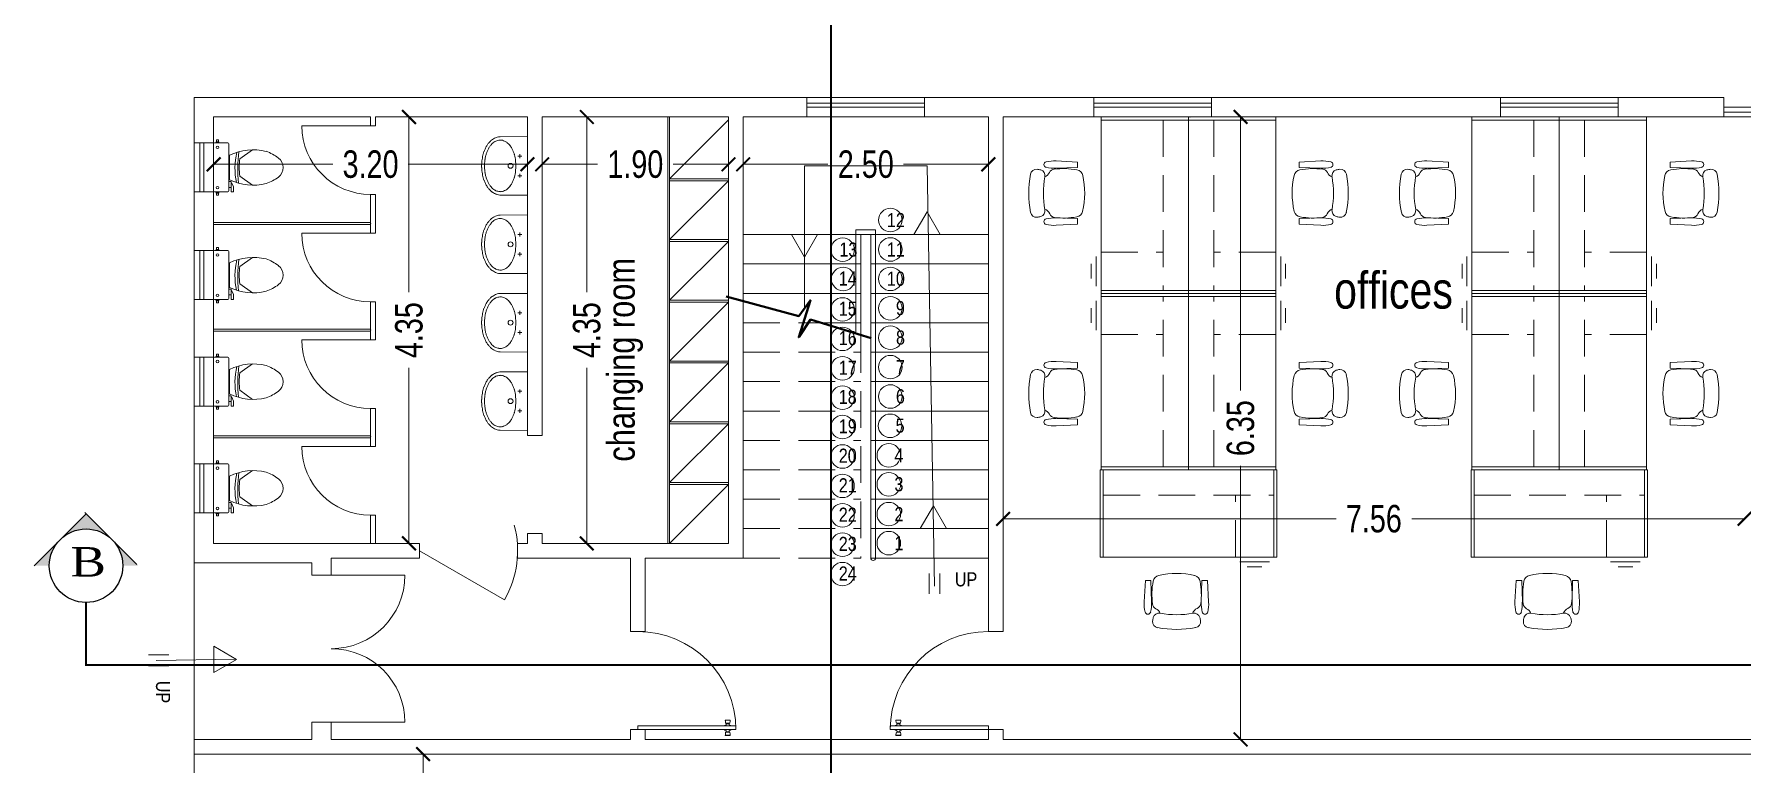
# Model space of a CAD drawing. Header units: millimetres. Extents: x -401 to 2889, y -234 to 146.
# Drawn here: x -82.93 to -65.51, y -23.11 to -15.67 of the extents above; entities that cross this region are included whole.
import ezdxf

# ---------------------------------------------------------------- set-up
doc = ezdxf.new("R2010")
doc.units = ezdxf.units.MM
doc.header["$LTSCALE"] = 3
doc.header["$MEASUREMENT"] = 0
for name, pattern in [('CACHE2', [0.1875, 0.125, -0.0625]), ('CENTER', [50.8, 31.75, -6.35, 6.35, -6.35]), ('CONTINU', [0]), ('HIDDEN2', [0.1875, 0.125, -0.0625])]:
    doc.linetypes.add(name, pattern=pattern)
doc.layers.get('0').update_dxf_attribs({"color": 3, "lineweight": 9})
doc.layers.add('AJEC LOGO', color=4, linetype='Continuous')
doc.layers.add('ARCH_SUBTITLE TEXT', color=10, linetype='Continuous')
for name, color, linetype, lineweight in [('DIM-IN', 1, 'Continuous', 0), ('Drw - Arch - brick (0.20)', 7, 'CONTINU', 20), ('Drw - Arch - brick (0.40)', 1, 'CONTINU', 40), ('Drw - Arch - Door (0.05)', 141, 'CONTINU', 5), ('Drw - Arch - Furniture (0.05)', 31, 'Continuous', 5), ('Drw - Arch - Stairs (0.15)', 3, 'CONTINU', 15), ('Drw - Arch - Window (0.05)', 4, 'CONTINU', 5), ('Drw - Dimension', 1, 'CONTINU', 0), ('Drw - Hatch', 8, 'CONTINU', 0), ('Drw - Text', 2, 'CONTINU', 0), ('SAINT', 140, 'Continuous', 9), ('text', 7, 'Continuous', 0)]:
    doc.layers.add(name, color=color, linetype=linetype, lineweight=lineweight)
doc.styles.add('drwazah arabic', font='ARIALUNI.TTF', dxfattribs={"width": 0.75})
doc.styles.add('Drwazah english', font='sosa.shx', dxfattribs={"width": 0.75})
doc.styles.add('SC 50', font='romans.shx', dxfattribs={"width": 0.9})
doc.styles.get("Standard").update_dxf_attribs({"font": 'simplex.shx', "width": 0.8})
doc.dimstyles.new('Arch A-D 1-200m', dxfattribs={"dimscale": 2, "dimtxt": 0.14, "dimasz": 0.07, "dimexe": 0, "dimexo": 0, "dimgap": 0.05, "dimtad": 0, "dimzin": 1, "dimdsep": 46, "dimtxsty": 'drwazah arabic', "dimblk": 'ARCHTICK', "dimcen": 0, "dimse1": 1, "dimse2": 1, "dimclrd": 9, "dimclre": 9, "dimclrt": 6, "dimaunit": 2, "dimazin": 0, "dimtfac": 1, "dimtmove": 0, "dimatfit": 0, "dimldrblk": 'ARCHTICK', "dimfxl": 0.18, "dimtolj": 1, "dimtzin": 0, "dimlwd": 9, "dimlwe": 9, "dimarcsym": 2})

# ---------------------------------------------------------------- blocks, each defined once
blk = doc.blocks.new('_ArchTick')
at = {"color": 0, "linetype": 'ByBlock', "const_width": 0.15}
blk.add_lwpolyline([(-0.5, -0.5), (0.5, 0.5)], dxfattribs=at)
blk = doc.blocks.new('*D227')
at = {"layer": 'Defpoints', "color": 0, "transparency": 16777216}
for p in [(-77.878, -23.012), (-78.959, -63.012), (-77.878, -63.012)]:
    blk.add_point(p, dxfattribs=at)
at = {"layer": 'Drw - Dimension', "color": 9, "linetype": 'ByBlock', "lineweight": 9, "transparency": 16777216}
for p, q in [((-78.959, -23.012), (-78.959, -42.545)), ((-78.959, -63.012), (-78.959, -43.479))]:
    blk.add_line(p, q, dxfattribs=at)
at = {"layer": 'Drw - Dimension', "color": 9, "lineweight": 9, "transparency": 16777216, "xscale": 0.14, "yscale": 0.14, "zscale": 0.14}
for p, rotation in [((-78.959, -23.012), 90), ((-78.959, -63.012), 270)]:
    blk.add_blockref('_ArchTick', p, dxfattribs=dict(at, rotation=rotation))
at = {"layer": 'Drw - Dimension', "color": 6, "transparency": 16777216, "insert": (-78.959, -43.012), "char_height": 0.28, "attachment_point": 5, "rotation": 90, "style": 'drwazah arabic'}
blk.add_mtext('\\A1;40.00', dxfattribs=at)
blk = doc.blocks.new('wash-1')
at = {"color": 0, "linetype": 'ByBlock'}
for p, q in [((-0.299, 0), (-0.298, -0.28)), ((0.299, 0), (-0.299, 0)), ((0.298, -0.28), (0.299, 0)), ((-0.08, -0.077), (-0.12, -0.077)), ((-0.1, -0.057), (-0.1, -0.097)), ((0.08, -0.077), (0.12, -0.077)), ((0.1, -0.057), (0.1, -0.097)), ((-0.293, -0.309), (-0.29, -0.316)), ((0.29, -0.316), (0.293, -0.309)), ((-0.018, -0.467), (0, -0.467)), ((0, -0.439), (-0.015, -0.439)), ((0.015, -0.439), (0, -0.439)), ((0, -0.467), (0.018, -0.467))]:
    blk.add_line(p, q, dxfattribs=at)
blk.add_circle((0, -0.172), 0.025, dxfattribs=at)
for centre, radius, start, end in [((-0.032, -0.419), 0.298, 119.5384, 126.0455), ((-0.035, -0.414), 0.292, 112.8889, 119.5334), ((-0.047, -0.384), 0.259, 105.8293, 112.8859), ((-0.028, -0.451), 0.33, 100.2651, 105.8331), ((0.017, -0.734), 0.616, 91.5357, 99.6683), ((-0.017, -0.734), 0.616, 80.3291, 88.4617), ((0.028, -0.451), 0.33, 74.1669, 79.7349), ((0.047, -0.384), 0.259, 67.1141, 74.1707), ((0.035, -0.414), 0.292, 60.4666, 67.1111), ((0.032, -0.419), 0.298, 53.9545, 60.4616), ((-0.201, -0.279), 0.0968, 180.3, 197.9123), ((-0.165, -0.276), 0.132, 197.9119, 207.6464), ((-0.152, -0.269), 0.146, 207.644, 216.898), ((-0.183, -0.277), 0.0805, 164.696, 177.6311), ((-0.173, -0.277), 0.09, 177.6362, 189.223), ((-0.144, -0.273), 0.119, 189.2301, 199.2848), ((-0.121, -0.294), 0.145, 155.0769, 164.6969), ((-0.155, -0.276), 0.108, 199.2854, 210.4378), ((-0.121, -0.294), 0.145, 145.4065, 155.0723), ((-0.109, -0.249), 0.162, 210.4303, 219.5241), ((-0.129, -0.288), 0.135, 135.3929, 145.4019), ((-0.122, -0.295), 0.145, 126.0467, 135.3922), ((0.122, -0.295), 0.145, 44.6078, 53.9533), ((0.129, -0.288), 0.135, 34.5981, 44.6071), ((0.109, -0.249), 0.162, 320.4759, 329.5697), ((0.121, -0.294), 0.145, 24.9277, 34.5935), ((0.155, -0.276), 0.108, 329.5597, 340.7121), ((0.121, -0.294), 0.145, 15.3031, 24.9231), ((0.144, -0.273), 0.119, 340.7179, 350.7725), ((0.183, -0.277), 0.0805, 2.3689, 15.304), ((0.173, -0.277), 0.09, 350.777, 2.3638), ((0.152, -0.269), 0.146, 323.102, 332.356), ((0.165, -0.276), 0.132, 332.3536, 342.0881), ((0.201, -0.279), 0.0968, 342.0877, 359.7), ((-0.106, -0.234), 0.205, 216.8919, 223.5363), ((-0.053, -0.184), 0.277, 223.5434, 229.2488), ((-0.12, -0.259), 0.147, 219.5248, 229.5566), ((-0.103, -0.242), 0.201, 229.2557, 237.1136), ((-0.065, -0.193), 0.232, 229.5598, 237.5322), ((-0.023, -0.117), 0.349, 237.1226, 243.08), ((-0.045, -0.163), 0.269, 237.5332, 244.4524), ((0, -0.073), 0.398, 243.0864, 248.3109), ((-0.04, -0.153), 0.28, 244.4603, 251.2421), ((-0.063, -0.232), 0.228, 248.3137, 255.2329), ((-0.019, -0.089), 0.347, 251.2414, 256.7179), ((-0.023, -0.078), 0.387, 255.2295, 259.3085), ((-0.012, -0.058), 0.379, 256.7125, 261.9599), ((-0.012, -0.02), 0.445, 259.3091, 263.1132), ((0.08, 0.591), 1.034, 261.9603, 263.8854), ((0.031, 0.336), 0.804, 263.1071, 265.2155), ((-0.011, -0.173), 0.294, 265.2152, 268.6985), ((-0.01, -0.246), 0.193, 263.8941, 268.3626), ((0.01, -0.246), 0.193, 271.6374, 276.1059), ((0.011, -0.173), 0.294, 271.3015, 274.7848), ((-0.08, 0.591), 1.034, 276.1146, 278.0397), ((-0.031, 0.336), 0.804, 274.7845, 276.8929), ((0.012, -0.058), 0.379, 278.0401, 283.2875), ((0.012, -0.02), 0.445, 276.8868, 280.6909), ((0.023, -0.078), 0.387, 280.6915, 284.7705), ((0.019, -0.089), 0.347, 283.2817, 288.7581), ((0.063, -0.232), 0.228, 284.7671, 291.6863), ((0.04, -0.153), 0.28, 288.7585, 295.5403), ((0, -0.073), 0.398, 291.6885, 296.9129), ((0.045, -0.163), 0.269, 295.5468, 302.466), ((0.023, -0.117), 0.349, 296.9208, 302.8782), ((0.065, -0.193), 0.232, 302.4689, 310.4412), ((0.103, -0.242), 0.201, 302.8864, 310.7443), ((0.12, -0.259), 0.147, 310.4434, 320.4752), ((0.053, -0.184), 0.277, 310.7512, 316.4566), ((0.106, -0.234), 0.205, 316.4637, 323.1081)]:
    blk.add_arc(centre, radius, start, end, dxfattribs=at)
blk = doc.blocks.new('ee')
at = {"layer": 'SAINT', "color": 0}
for p, q in [((0.32, 0.091), (0.193, 0.183)), ((0.433, 0.243), (0.433, -0.237)), ((0.578, 0.253), (0.443, 0.253)), ((0.536, 0.264), (0.536, 0.254)), ((0.561, 0.264), (0.536, 0.264)), ((0.561, 0.254), (0.536, 0.254)), ((0.539, 0.284), (0.539, 0.264)), ((0.558, 0.284), (0.539, 0.284)), ((0.558, 0.284), (0.558, 0.264)), ((0.561, 0.264), (0.561, 0.254)), ((0.588, 0.243), (0.588, -0.237)), ((0.426, 0.128), (0.426, -0.122)), ((0.322, -0.085), (0.193, -0.178)), ((0.386, -0.196), (0.401, -0.157)), ((0.401, -0.157), (0.408, -0.157)), ((0.408, -0.141), (0.433, -0.141)), ((0.408, -0.141), (0.408, -0.247)), ((0.386, -0.196), (0.386, -0.247)), ((0.408, -0.247), (0.386, -0.247)), ((0.408, -0.2), (0.433, -0.2)), ((0.578, -0.247), (0.443, -0.247)), ((0.561, -0.249), (0.536, -0.249)), ((0.536, -0.259), (0.536, -0.249)), ((0.561, -0.259), (0.536, -0.259)), ((0.539, -0.279), (0.539, -0.259)), ((0.558, -0.279), (0.539, -0.279)), ((0.558, -0.279), (0.558, -0.259)), ((0.561, -0.259), (0.561, -0.249))]:
    blk.add_line(p, q, dxfattribs=at)
for centre in [(0.549, 0.208), (0.549, -0.203)]:
    blk.add_circle(centre, 0.0125, dxfattribs=at)
for centre, radius, start, end in [((0.184, -0.374), 0.557, 64.2321, 103.6755), ((0.443, 0.243), 0.01, 90, 180), ((0.578, 0.243), 0.01, 360, 90), ((-0.001, 0.002), 0.12, 126.3794, 233.6206), ((0.208, -0.262), 0.457, 109.8949, 127.7618), ((-0.364, -0.001), 0.691, 353.0361, 7.6986), ((-1.179, -0.01), 1.521, 354.4729, 6.5448), ((-0.288, -0.003), 0.659, 346.9796, 14.0724), ((0.201, 0.265), 0.452, 232.7451, 250.7058), ((0.184, 0.379), 0.557, 256.3245, 295.7679), ((0.443, -0.237), 0.01, 180, 270), ((0.578, -0.237), 0.01, 270, 360)]:
    blk.add_arc(centre, radius, start, end, dxfattribs=at)
blk = doc.blocks.new('*D243')
at = {"layer": 'Defpoints', "color": 0, "transparency": 16777216}
for p in [(-81.095, -16.512), (-77.895, -16.512), (-77.895, -16.995)]:
    blk.add_point(p, dxfattribs=at)
at = {"layer": 'Drw - Dimension', "color": 9, "linetype": 'ByBlock', "lineweight": 9, "transparency": 16777216}
for p, q in [((-81.095, -16.995), (-79.881, -16.995)), ((-77.895, -16.995), (-79.11, -16.995))]:
    blk.add_line(p, q, dxfattribs=at)
at = {"layer": 'Drw - Dimension', "color": 9, "lineweight": 9, "transparency": 16777216, "xscale": 0.14, "yscale": 0.14, "zscale": 0.14, "rotation": 180}
blk.add_blockref('_ArchTick', (-81.095, -16.995), dxfattribs=at)
at = {"layer": 'Drw - Dimension', "color": 9, "lineweight": 9, "transparency": 16777216, "xscale": 0.14, "yscale": 0.14, "zscale": 0.14}
blk.add_blockref('_ArchTick', (-77.895, -16.995), dxfattribs=at)
at = {"layer": 'Drw - Dimension', "color": 6, "transparency": 16777216, "insert": (-79.495, -16.995), "char_height": 0.28, "attachment_point": 5, "style": 'drwazah arabic'}
blk.add_mtext('\\A1;3.20', dxfattribs=at)
blk = doc.blocks.new('*D244')
at = {"layer": 'Defpoints', "color": 0, "transparency": 16777216}
for p in [(-77.895, -16.512), (-79.103, -20.862), (-77.895, -20.862)]:
    blk.add_point(p, dxfattribs=at)
at = {"layer": 'Drw - Dimension', "color": 9, "linetype": 'ByBlock', "lineweight": 9, "transparency": 16777216}
for p, q in [((-79.103, -16.512), (-79.103, -18.301)), ((-79.103, -20.862), (-79.103, -19.072))]:
    blk.add_line(p, q, dxfattribs=at)
at = {"layer": 'Drw - Dimension', "color": 9, "lineweight": 9, "transparency": 16777216, "xscale": 0.14, "yscale": 0.14, "zscale": 0.14}
for p, rotation in [((-79.103, -16.512), 90), ((-79.103, -20.862), 270)]:
    blk.add_blockref('_ArchTick', p, dxfattribs=dict(at, rotation=rotation))
at = {"layer": 'Drw - Dimension', "color": 6, "transparency": 16777216, "insert": (-79.103, -18.687), "char_height": 0.28, "attachment_point": 5, "rotation": 90, "style": 'drwazah arabic'}
blk.add_mtext('\\A1;4.35', dxfattribs=at)
blk = doc.blocks.new('*D245')
at = {"layer": 'Defpoints', "color": 0, "transparency": 16777216}
for p in [(-77.745, -16.512), (-75.845, -16.512), (-75.845, -16.995)]:
    blk.add_point(p, dxfattribs=at)
at = {"layer": 'Drw - Dimension', "color": 9, "linetype": 'ByBlock', "lineweight": 9, "transparency": 16777216}
for p, q in [((-77.745, -16.995), (-77.181, -16.995)), ((-75.845, -16.995), (-76.41, -16.995))]:
    blk.add_line(p, q, dxfattribs=at)
at = {"layer": 'Drw - Dimension', "color": 9, "lineweight": 9, "transparency": 16777216, "xscale": 0.14, "yscale": 0.14, "zscale": 0.14, "rotation": 180}
blk.add_blockref('_ArchTick', (-77.745, -16.995), dxfattribs=at)
at = {"layer": 'Drw - Dimension', "color": 9, "lineweight": 9, "transparency": 16777216, "xscale": 0.14, "yscale": 0.14, "zscale": 0.14}
blk.add_blockref('_ArchTick', (-75.845, -16.995), dxfattribs=at)
at = {"layer": 'Drw - Dimension', "color": 6, "transparency": 16777216, "insert": (-76.795, -16.995), "char_height": 0.28, "attachment_point": 5, "style": 'drwazah arabic'}
blk.add_mtext('\\A1;1.90', dxfattribs=at)
blk = doc.blocks.new('*D246')
at = {"layer": 'Defpoints', "color": 0, "transparency": 16777216}
for p in [(-75.845, -16.512), (-77.29, -20.862), (-75.845, -20.862)]:
    blk.add_point(p, dxfattribs=at)
at = {"layer": 'Drw - Dimension', "color": 9, "linetype": 'ByBlock', "lineweight": 9, "transparency": 16777216}
for p, q in [((-77.29, -16.512), (-77.29, -18.301)), ((-77.29, -20.862), (-77.29, -19.072))]:
    blk.add_line(p, q, dxfattribs=at)
at = {"layer": 'Drw - Dimension', "color": 9, "lineweight": 9, "transparency": 16777216, "xscale": 0.14, "yscale": 0.14, "zscale": 0.14}
for p, rotation in [((-77.29, -16.512), 90), ((-77.29, -20.862), 270)]:
    blk.add_blockref('_ArchTick', p, dxfattribs=dict(at, rotation=rotation))
at = {"layer": 'Drw - Dimension', "color": 6, "transparency": 16777216, "insert": (-77.29, -18.687), "char_height": 0.28, "attachment_point": 5, "rotation": 90, "style": 'drwazah arabic'}
blk.add_mtext('\\A1;4.35', dxfattribs=at)
blk = doc.blocks.new('1 M')
at = {"layer": 'Drw - Arch - Door (0.05)'}
for p, q in [((-4544.434, 1057.971), (-4544.433, 1057.972)), ((-4544.434, 1057.97), (-4544.434, 1057.971)), ((-4544.434, 1057.923), (-4544.434, 1057.971)), ((-4544.434, 1057.97), (-4544.434, 1057.969)), ((-4544.434, 1057.968), (-4544.434, 1057.969)), ((-4544.434, 1057.969), (-4544.434, 1057.969)), ((-4544.434, 1057.968), (-4544.434, 1057.967)), ((-4544.434, 1057.967), (-4544.434, 1057.966)), ((-4544.434, 1057.963), (-4544.434, 1057.966)), ((-4544.434, 1057.963), (-4544.434, 1057.963)), ((-4544.434, 1057.963), (-4544.434, 1057.959)), ((-4544.434, 1057.959), (-4544.434, 1057.958)), ((-4544.434, 1057.953), (-4544.434, 1057.958)), ((-4544.434, 1057.953), (-4544.434, 1057.953)), ((-4544.434, 1057.941), (-4544.434, 1057.953)), ((-4544.434, 1057.936), (-4544.434, 1057.941)), ((-4544.434, 1057.941), (-4544.434, 1057.941)), ((-4544.434, 1057.936), (-4544.434, 1057.935)), ((-4544.434, 1057.935), (-4544.434, 1057.931)), ((-4544.434, 1057.928), (-4544.434, 1057.931)), ((-4544.434, 1057.931), (-4544.434, 1057.931)), ((-4544.434, 1057.927), (-4544.434, 1057.928)), ((-4544.434, 1057.926), (-4544.434, 1057.927)), ((-4544.434, 1057.925), (-4544.434, 1057.926)), ((-4544.434, 1057.925), (-4544.434, 1057.924)), ((-4544.434, 1057.925), (-4544.434, 1057.925)), ((-4544.434, 1057.923), (-4544.434, 1057.924)), ((-4544.433, 1057.922), (-4544.434, 1057.923)), ((-4544.433, 1057.972), (-4544.432, 1057.972)), ((-4544.433, 1057.922), (-4544.433, 1057.972)), ((-4544.432, 1057.922), (-4544.433, 1057.922)), ((-4544.432, 1057.972), (-4544.424, 1057.972)), ((-4544.424, 1057.923), (-4544.432, 1057.922)), ((-4544.424, 1057.972), (-4544.416, 1057.971)), ((-4544.416, 1057.924), (-4544.424, 1057.923)), ((-4544.416, 1057.971), (-4544.408, 1057.969)), ((-4544.408, 1057.925), (-4544.416, 1057.924)), ((-4544.408, 1057.969), (-4544.403, 1057.968)), ((-4544.403, 1057.926), (-4544.408, 1057.925)), ((-4544.403, 1057.968), (-4544.402, 1057.967)), ((-4544.403, 1057.926), (-4544.403, 1057.968)), ((-4544.402, 1057.927), (-4544.403, 1057.926)), ((-4544.402, 1057.967), (-4544.401, 1057.959)), ((-4544.402, 1057.927), (-4544.402, 1057.967)), ((-4544.401, 1057.935), (-4544.402, 1057.927)), ((-4544.401, 1057.959), (-4544.4, 1057.958)), ((-4544.401, 1057.959), (-4544.401, 1057.935)), ((-4544.4, 1057.936), (-4544.401, 1057.935)), ((-4544.4, 1057.958), (-4544.397, 1057.958)), ((-4544.4, 1057.958), (-4544.4, 1057.936)), ((-4544.397, 1057.936), (-4544.4, 1057.936)), ((-4544.397, 1057.96), (-4544.396, 1057.961)), ((-4544.397, 1057.96), (-4544.397, 1057.958)), ((-4544.397, 1057.958), (-4544.397, 1057.936)), ((-4544.397, 1057.936), (-4544.397, 1057.934)), ((-4544.396, 1057.933), (-4544.397, 1057.934)), ((-4544.396, 1057.961), (-4544.386, 1057.963)), ((-4544.386, 1057.931), (-4544.396, 1057.933)), ((-4544.386, 1057.963), (-4544.385, 1057.963)), ((-4544.385, 1057.931), (-4544.386, 1057.931)), ((-4544.385, 1057.963), (-4544.384, 1057.963)), ((-4544.384, 1057.931), (-4544.385, 1057.931)), ((-4544.384, 1057.965), (-4544.38, 1057.979)), ((-4544.384, 1057.964), (-4544.384, 1057.965)), ((-4544.384, 1057.963), (-4544.384, 1057.964)), ((-4544.384, 1057.93), (-4544.384, 1057.931)), ((-4544.384, 1057.929), (-4544.384, 1057.93)), ((-4544.38, 1057.915), (-4544.384, 1057.929)), ((-4544.38, 1057.979), (-4544.379, 1057.98)), ((-4544.38, 1057.979), (-4544.38, 1057.979)), ((-4544.379, 1057.98), (-4544.378, 1057.98)), ((-4544.379, 1057.98), (-4544.379, 1057.98)), ((-4544.378, 1057.98), (-4544.375, 1057.98)), ((-4544.375, 1057.03), (-4544.375, 1058.03)), ((-4544.375, 1058.03), (-4544.337, 1058.03)), ((-4544.337, 1057.03), (-4544.337, 1058.03)), ((-4544.334, 1057.98), (-4544.337, 1057.98)), ((-4544.333, 1057.98), (-4544.334, 1057.98)), ((-4544.333, 1057.979), (-4544.333, 1057.98)), ((-4544.333, 1057.98), (-4544.333, 1057.98)), ((-4544.332, 1057.979), (-4544.333, 1057.979)), ((-4544.329, 1057.965), (-4544.332, 1057.979)), ((-4544.332, 1057.915), (-4544.329, 1057.929)), ((-4544.328, 1057.964), (-4544.329, 1057.965)), ((-4544.329, 1057.929), (-4544.328, 1057.93)), ((-4544.328, 1057.963), (-4544.328, 1057.964)), ((-4544.327, 1057.963), (-4544.328, 1057.963)), ((-4544.328, 1057.93), (-4544.328, 1057.931)), ((-4544.328, 1057.931), (-4544.327, 1057.931)), ((-4544.326, 1057.963), (-4544.327, 1057.963)), ((-4544.327, 1057.931), (-4544.326, 1057.931)), ((-4544.316, 1057.961), (-4544.326, 1057.963)), ((-4544.326, 1057.931), (-4544.316, 1057.933)), ((-4544.316, 1057.96), (-4544.316, 1057.961)), ((-4544.316, 1057.96), (-4544.316, 1057.958)), ((-4544.312, 1057.958), (-4544.316, 1057.958)), ((-4544.316, 1057.958), (-4544.316, 1057.936)), ((-4544.316, 1057.936), (-4544.312, 1057.936)), ((-4544.316, 1057.936), (-4544.316, 1057.934)), ((-4544.316, 1057.933), (-4544.316, 1057.934)), ((-4544.31, 1057.967), (-4544.312, 1057.959)), ((-4544.312, 1057.959), (-4544.312, 1057.958)), ((-4544.312, 1057.959), (-4544.312, 1057.935)), ((-4544.312, 1057.958), (-4544.312, 1057.936)), ((-4544.312, 1057.936), (-4544.312, 1057.935)), ((-4544.312, 1057.935), (-4544.31, 1057.927)), ((-4544.304, 1057.969), (-4544.31, 1057.968)), ((-4544.31, 1057.968), (-4544.31, 1057.967)), ((-4544.31, 1057.926), (-4544.31, 1057.968)), ((-4544.31, 1057.927), (-4544.31, 1057.967)), ((-4544.31, 1057.927), (-4544.31, 1057.926)), ((-4544.31, 1057.926), (-4544.304, 1057.925)), ((-4544.296, 1057.971), (-4544.304, 1057.969)), ((-4544.304, 1057.925), (-4544.296, 1057.924)), ((-4544.288, 1057.972), (-4544.296, 1057.971)), ((-4544.296, 1057.924), (-4544.288, 1057.923)), ((-4544.28, 1057.972), (-4544.288, 1057.972)), ((-4544.288, 1057.923), (-4544.28, 1057.922)), ((-4544.279, 1057.972), (-4544.28, 1057.972)), ((-4544.28, 1057.922), (-4544.279, 1057.922)), ((-4544.278, 1057.971), (-4544.279, 1057.972)), ((-4544.279, 1057.922), (-4544.279, 1057.972)), ((-4544.279, 1057.922), (-4544.278, 1057.923)), ((-4544.278, 1057.97), (-4544.278, 1057.971)), ((-4544.278, 1057.923), (-4544.278, 1057.971)), ((-4544.278, 1057.97), (-4544.278, 1057.969)), ((-4544.278, 1057.968), (-4544.278, 1057.969)), ((-4544.278, 1057.969), (-4544.278, 1057.969)), ((-4544.278, 1057.968), (-4544.278, 1057.967)), ((-4544.278, 1057.967), (-4544.278, 1057.966)), ((-4544.278, 1057.963), (-4544.278, 1057.966)), ((-4544.278, 1057.963), (-4544.278, 1057.963)), ((-4544.278, 1057.963), (-4544.278, 1057.959)), ((-4544.278, 1057.959), (-4544.278, 1057.958)), ((-4544.278, 1057.953), (-4544.278, 1057.958)), ((-4544.278, 1057.953), (-4544.278, 1057.953)), ((-4544.278, 1057.941), (-4544.278, 1057.953)), ((-4544.278, 1057.936), (-4544.278, 1057.941)), ((-4544.278, 1057.941), (-4544.278, 1057.941)), ((-4544.278, 1057.936), (-4544.278, 1057.935)), ((-4544.278, 1057.935), (-4544.278, 1057.931)), ((-4544.278, 1057.928), (-4544.278, 1057.931)), ((-4544.278, 1057.931), (-4544.278, 1057.931)), ((-4544.278, 1057.927), (-4544.278, 1057.928)), ((-4544.278, 1057.926), (-4544.278, 1057.927)), ((-4544.278, 1057.925), (-4544.278, 1057.926)), ((-4544.278, 1057.925), (-4544.278, 1057.924)), ((-4544.278, 1057.925), (-4544.278, 1057.925)), ((-4544.278, 1057.923), (-4544.278, 1057.924)), ((-4544.38, 1057.915), (-4544.38, 1057.915)), ((-4544.379, 1057.915), (-4544.38, 1057.915)), ((-4544.379, 1057.914), (-4544.379, 1057.915)), ((-4544.378, 1057.914), (-4544.379, 1057.914)), ((-4544.375, 1057.914), (-4544.378, 1057.914)), ((-4544.337, 1057.914), (-4544.334, 1057.914)), ((-4544.334, 1057.914), (-4544.333, 1057.914)), ((-4544.333, 1057.915), (-4544.332, 1057.915)), ((-4544.333, 1057.914), (-4544.333, 1057.915)), ((-4544.333, 1057.915), (-4544.333, 1057.915)), ((-4544.375, 1057.03), (-4544.337, 1057.03))]:
    blk.add_line(p, q, dxfattribs=at)
blk.add_arc((-4544.375, 1057.03), 1, 0, 90, dxfattribs=at)
blk = doc.blocks.new('desk-9')
at = {"color": 0, "linetype": 'ByBlock'}
for p, q in [((-1.8, 0.891), (0, 0.891)), ((-1.8, 0), (-1.8, 0.891)), ((-1.769, 0), (-1.769, 0.891)), ((-0.031, 0), (-0.031, 0.891)), ((0, 0.891), (0, 0)), ((0, 0), (-1.8, 0)), ((-0.376, -0.05), (-0.075, -0.05)), ((-0.301, -0.1), (-0.151, -0.1)), ((-1.34, -0.24), (-1.352, -0.458)), ((-1.34, -0.24), (-1.283, -0.24)), ((-1.283, -0.24), (-1.276, -0.458)), ((-0.764, -0.24), (-0.77, -0.458)), ((-0.706, -0.24), (-0.764, -0.24)), ((-0.706, -0.24), (-0.695, -0.458))]:
    blk.add_line(p, q, dxfattribs=at)
at = {"color": 0, "linetype": 'HIDDEN2'}
for p, q in [((-1.769, 0.633), (-0.031, 0.633)), ((-0.42, 0), (-0.42, 0.633))]:
    blk.add_line(p, q, dxfattribs=at)
at = {"color": 0, "linetype": 'ByBlock'}
for centre, radius, start, end in [((-1.023, -0.991), 0.824, 76.9631, 102.6354), ((-0.507, -0.384), 0.766, 169.6988, 187.0669), ((-1.187, -0.26), 0.0753, 102.6354, 169.6988), ((-0.854, -0.262), 0.0753, 9.8312, 76.9631), ((-1.535, -0.38), 0.766, 352.8377, 9.8312), ((-0.994, -0.478), 0.358, 176.9357, 193.5305), ((-1.635, -0.478), 0.358, 346.4695, 3.0643), ((-1.205, -0.471), 0.0627, 187.0669, 243.7231), ((-0.837, -0.467), 0.0627, 293.3622, 352.8377), ((-0.412, -0.478), 0.358, 176.9357, 193.5305), ((-1.052, -0.478), 0.358, 346.4695, 3.0643), ((-1.314, -0.554), 0.0291, 193.5306, 346.4695), ((-1.099, -0.668), 0.168, 162.236, 174.9356), ((-1.204, -0.659), 0.0627, 174.9356, 259.3056), ((-1.2, -0.635), 0.0627, 80.3052, 162.236), ((-1.273, -0.607), 0.0897, 21.9682, 63.7231), ((-1.023, 0.399), 0.987, 260.3052, 279.8636), ((-0.776, -0.607), 0.0897, 113.3622, 158.4137), ((-0.844, -0.635), 0.0627, 18.0631, 99.8636), ((-0.839, -0.658), 0.0627, 280.8831, 5.3922), ((-0.944, -0.668), 0.168, 5.3922, 18.0631), ((-0.732, -0.554), 0.0291, 193.5305, 346.4694), ((-1.023, 0.302), 1.04, 259.3056, 280.8831)]:
    blk.add_arc(centre, radius, start, end, dxfattribs=at)
blk = doc.blocks.new('*D252')
at = {"layer": 'Defpoints', "color": 0, "transparency": 16777216}
for p in [(-73.045, -20.612), (-73.045, -20.612), (-65.483, -21.002)]:
    blk.add_point(p, dxfattribs=at)
at = {"layer": 'DIM-IN', "color": 9, "linetype": 'ByBlock', "lineweight": 9, "transparency": 16777216}
for p, q in [((-73.045, -20.612), (-69.649, -20.612)), ((-65.483, -20.612), (-68.878, -20.612))]:
    blk.add_line(p, q, dxfattribs=at)
at = {"layer": 'DIM-IN', "color": 9, "lineweight": 9, "transparency": 16777216, "xscale": 0.14, "yscale": 0.14, "zscale": 0.14, "rotation": 180}
blk.add_blockref('_ArchTick', (-73.045, -20.612), dxfattribs=at)
at = {"layer": 'DIM-IN', "color": 9, "lineweight": 9, "transparency": 16777216, "xscale": 0.14, "yscale": 0.14, "zscale": 0.14}
blk.add_blockref('_ArchTick', (-65.483, -20.612), dxfattribs=at)
at = {"layer": 'DIM-IN', "color": 6, "transparency": 16777216, "insert": (-69.264, -20.612), "char_height": 0.28, "attachment_point": 5, "style": 'drwazah arabic'}
blk.add_mtext('\\A1;7.56', dxfattribs=at)
blk = doc.blocks.new('*D253')
at = {"layer": 'Defpoints', "color": 0, "transparency": 16777216}
for p in [(-65.695, -16.512), (-70.623, -22.862), (-65.695, -22.862)]:
    blk.add_point(p, dxfattribs=at)
at = {"layer": 'DIM-IN', "color": 9, "linetype": 'ByBlock', "lineweight": 9, "transparency": 16777216}
for p, q in [((-70.623, -16.512), (-70.623, -19.301)), ((-70.623, -22.862), (-70.623, -20.072))]:
    blk.add_line(p, q, dxfattribs=at)
at = {"layer": 'DIM-IN', "color": 9, "lineweight": 9, "transparency": 16777216, "xscale": 0.14, "yscale": 0.14, "zscale": 0.14}
for p, rotation in [((-70.623, -16.512), 90), ((-70.623, -22.862), 270)]:
    blk.add_blockref('_ArchTick', p, dxfattribs=dict(at, rotation=rotation))
at = {"layer": 'DIM-IN', "color": 6, "transparency": 16777216, "insert": (-70.623, -19.687), "char_height": 0.28, "attachment_point": 5, "rotation": 90, "style": 'drwazah arabic'}
blk.add_mtext('\\A1;6.35', dxfattribs=at)
blk = doc.blocks.new('*D254')
at = {"layer": 'Defpoints', "color": 0, "transparency": 16777216}
for p in [(-75.695, -16.512), (-73.195, -16.512), (-75.695, -16.995)]:
    blk.add_point(p, dxfattribs=at)
at = {"layer": 'DIM-IN', "color": 9, "linetype": 'ByBlock', "lineweight": 9, "transparency": 16777216}
for p, q in [((-75.695, -16.995), (-74.831, -16.995)), ((-73.195, -16.995), (-74.06, -16.995))]:
    blk.add_line(p, q, dxfattribs=at)
at = {"layer": 'DIM-IN', "color": 9, "lineweight": 9, "transparency": 16777216, "xscale": 0.14, "yscale": 0.14, "zscale": 0.14, "rotation": 180}
blk.add_blockref('_ArchTick', (-75.695, -16.995), dxfattribs=at)
at = {"layer": 'DIM-IN', "color": 9, "lineweight": 9, "transparency": 16777216, "xscale": 0.14, "yscale": 0.14, "zscale": 0.14}
blk.add_blockref('_ArchTick', (-73.195, -16.995), dxfattribs=at)
at = {"layer": 'DIM-IN', "color": 6, "transparency": 16777216, "insert": (-74.445, -16.995), "char_height": 0.28, "attachment_point": 5, "style": 'drwazah arabic'}
blk.add_mtext('\\A1;2.50', dxfattribs=at)

msp = doc.modelspace()

# ---------------------------------------------------------------- hatches: boundary and pattern name
at = {"layer": 'AJEC LOGO'}
h = msp.add_hatch(color=6, dxfattribs=at)
h.paths.add_polyline_path([(-82.674, -20.838, 0.186055), (-82.771, -21.09), (-82.925, -21.09)])
h.paths.add_polyline_path([(-82.648, -20.812), (-82.396, -20.56), (-82.144, -20.812, 0.186055), (-82.396, -20.715, 0.186055)])
h.paths.add_polyline_path([(-82.021, -21.09, 0.186055), (-82.118, -20.838), (-81.866, -21.09)])

# ---------------------------------------------------------------- linework, layer by layer
at = {"color": 6, "linetype": 'CENTER'}
msp.add_line((-82.396, -22.102), (-82.396, -21.465), dxfattribs=at)
at = {"color": 6, "linetype": 'CENTER', "ltscale": 0.01, "const_width": 0.02}
for points in [[(-74.801, -65.968), (-74.801, -65.338), (-74.801, -65.694), (-74.801, -14.493), (-74.163, -14.493)], [(-50.406, -22.102), (-51.036, -22.102), (-50.679, -22.102), (-82.396, -22.102), (-82.396, -21.465)]]:
    msp.add_lwpolyline(points, dxfattribs=at)
at = {"layer": 'AJEC LOGO', "color": 6}
for p, q in [((-82.925, -21.09), (-82.396, -20.56)), ((-82.407, -20.549), (-81.877, -21.079))]:
    msp.add_line(p, q, dxfattribs=at)
msp.add_circle((-82.396, -21.09), 0.375, dxfattribs=at)
at = {"layer": 'Drw - Arch - brick (0.20)'}
for p, q in [((-65.695, -16.312), (-81.295, -16.312)), ((-81.295, -16.312), (-81.295, -16.777)), ((-75.045, -16.312), (-75.045, -16.512)), ((-73.845, -16.312), (-73.845, -16.512)), ((-72.119, -16.312), (-72.119, -16.512)), ((-70.919, -16.312), (-70.919, -16.512)), ((-67.973, -16.312), (-67.973, -16.512)), ((-66.773, -16.312), (-66.773, -16.512)), ((-65.695, -16.512), (-65.695, -16.312)), ((-79.495, -16.512), (-81.095, -16.512)), ((-81.095, -16.512), (-81.095, -16.777)), ((-79.495, -16.512), (-79.495, -16.602)), ((-77.895, -16.512), (-79.445, -16.512)), ((-79.445, -16.512), (-79.445, -16.602)), ((-77.895, -16.512), (-77.895, -19.762)), ((-75.845, -16.512), (-77.745, -16.512)), ((-77.745, -16.512), (-77.745, -19.762)), ((-75.845, -16.512), (-75.845, -20.862)), ((-73.195, -16.512), (-75.695, -16.512)), ((-75.695, -16.512), (-75.695, -21.012)), ((-73.195, -16.512), (-73.195, -21.762)), ((-65.695, -16.512), (-73.045, -16.512)), ((-73.045, -16.512), (-73.045, -21.762)), ((-79.495, -16.602), (-79.445, -16.602)), ((-81.295, -16.777), (-81.095, -16.777)), ((-81.295, -17.277), (-81.295, -17.875)), ((-81.295, -17.277), (-81.095, -17.277)), ((-81.095, -17.277), (-81.095, -17.875)), ((-79.495, -17.302), (-79.495, -17.699)), ((-79.495, -17.302), (-79.445, -17.302)), ((-79.445, -17.302), (-79.445, -17.699)), ((-79.495, -17.589), (-81.095, -17.589)), ((-79.495, -17.609), (-81.095, -17.609)), ((-79.495, -17.699), (-79.445, -17.699)), ((-81.295, -17.875), (-81.095, -17.875)), ((-81.295, -18.375), (-81.295, -18.962)), ((-81.295, -18.375), (-81.095, -18.375)), ((-81.095, -18.375), (-81.095, -18.962)), ((-79.495, -18.399), (-79.495, -18.787)), ((-79.495, -18.399), (-79.445, -18.399)), ((-79.445, -18.399), (-79.445, -18.787)), ((-79.495, -18.677), (-81.095, -18.677)), ((-79.495, -18.697), (-81.095, -18.697)), ((-79.495, -18.787), (-79.445, -18.787)), ((-81.295, -18.962), (-81.095, -18.962)), ((-81.295, -19.462), (-81.295, -20.05)), ((-81.295, -19.462), (-81.095, -19.462)), ((-81.095, -19.462), (-81.095, -20.05)), ((-79.495, -19.487), (-79.495, -19.874)), ((-79.495, -19.487), (-79.445, -19.487)), ((-79.445, -19.487), (-79.445, -19.874)), ((-79.495, -19.764), (-81.095, -19.764)), ((-79.495, -19.784), (-81.095, -19.784)), ((-77.745, -19.762), (-77.895, -19.762)), ((-79.495, -19.874), (-79.445, -19.874)), ((-81.295, -20.05), (-81.095, -20.05)), ((-81.295, -20.55), (-81.295, -21.062)), ((-81.295, -20.55), (-81.095, -20.55)), ((-81.095, -20.55), (-81.095, -20.862)), ((-79.495, -20.574), (-79.495, -20.862)), ((-79.495, -20.574), (-79.445, -20.574)), ((-79.445, -20.574), (-79.445, -20.862)), ((-78.995, -20.862), (-81.095, -20.862)), ((-78.995, -20.862), (-78.995, -21.012)), ((-77.895, -20.862), (-77.995, -20.862)), ((-77.995, -20.862), (-77.995, -21.012)), ((-77.895, -20.762), (-77.895, -20.862)), ((-77.745, -20.762), (-77.895, -20.762)), ((-77.745, -20.762), (-77.745, -20.862)), ((-75.845, -20.862), (-77.745, -20.862)), ((-80.095, -21.062), (-81.295, -21.062)), ((-80.095, -21.062), (-80.095, -21.187)), ((-78.995, -21.012), (-79.895, -21.012)), ((-79.895, -21.012), (-79.895, -21.187)), ((-76.845, -21.012), (-77.995, -21.012)), ((-76.845, -21.012), (-76.845, -21.762)), ((-75.695, -21.012), (-76.695, -21.012)), ((-76.695, -21.012), (-76.695, -21.762)), ((-80.095, -21.187), (-79.895, -21.187)), ((-76.695, -21.762), (-76.845, -21.762)), ((-73.195, -21.762), (-73.045, -21.762)), ((-80.095, -22.687), (-80.095, -22.862)), ((-80.095, -22.687), (-79.895, -22.687)), ((-79.895, -22.687), (-79.895, -22.862)), ((-76.845, -22.762), (-76.845, -22.862)), ((-76.695, -22.762), (-76.845, -22.762)), ((-76.695, -22.762), (-76.695, -22.862)), ((-73.195, -22.724), (-73.195, -22.862)), ((-73.195, -22.762), (-73.195, -22.862)), ((-73.195, -22.762), (-73.045, -22.762)), ((-73.045, -22.762), (-73.045, -22.862)), ((-73.045, -22.762), (-73.045, -22.862)), ((-80.095, -22.862), (-81.295, -22.862)), ((-81.295, -22.862), (-81.295, -23.012)), ((-76.845, -22.862), (-79.895, -22.862)), ((-73.195, -22.862), (-76.695, -22.862)), ((-56.145, -22.862), (-73.045, -22.862)), ((-51.295, -23.012), (-81.295, -23.012)), ((-81.295, -23.012), (-81.295, -33.875))]:
    msp.add_line(p, q, dxfattribs=at)
for p in [(-71.14, -16.512), (-79.495, -17.599), (-79.495, -18.687), (-79.495, -19.774)]:
    msp.add_point(p, dxfattribs=at)
at = {"layer": 'Drw - Arch - brick (0.40)'}
msp.add_lwpolyline([(-75.87, -18.345), (-75.128, -18.543), (-75.01, -18.382), (-75.128, -18.76), (-75.007, -18.579), (-74.389, -18.77)], dxfattribs=at)
at = {"layer": 'Drw - Arch - Furniture (0.05)', "linetype": 'ByBlock'}
for p, q in [((-76.465, -16.512), (-76.465, -20.862)), ((-76.445, -16.512), (-76.445, -20.862)), ((-75.845, -16.542), (-76.445, -17.142)), ((-76.445, -17.142), (-75.845, -17.142)), ((-76.445, -17.162), (-75.845, -17.162)), ((-75.845, -17.162), (-76.445, -17.762)), ((-76.445, -17.762), (-75.845, -17.762)), ((-76.445, -17.782), (-75.845, -17.782)), ((-75.845, -17.782), (-76.445, -18.382)), ((-76.445, -18.382), (-75.845, -18.382)), ((-76.445, -18.402), (-75.845, -18.402)), ((-75.845, -18.402), (-76.445, -19.002)), ((-76.445, -19.002), (-75.845, -19.002)), ((-76.445, -19.022), (-75.845, -19.022)), ((-75.845, -19.022), (-76.445, -19.622)), ((-76.445, -19.622), (-75.845, -19.622)), ((-76.445, -19.642), (-75.845, -19.642)), ((-75.845, -19.642), (-76.445, -20.242)), ((-76.445, -20.242), (-75.845, -20.242)), ((-76.445, -20.262), (-75.845, -20.262)), ((-75.845, -20.262), (-76.445, -20.862))]:
    msp.add_line(p, q, dxfattribs=at)
at = {"layer": 'Drw - Arch - Stairs (0.15)'}
for p, q in [((-75.07, -17.01), (-75.07, -18.465)), ((-73.82, -17.01), (-75.07, -17.01)), ((-73.745, -21.299), (-73.82, -17.01)), ((-75.695, -17.712), (-74.445, -17.712)), ((-74.545, -17.662), (-74.545, -18.722)), ((-74.545, -17.662), (-74.345, -17.662)), ((-74.495, -17.712), (-74.495, -18.746)), ((-74.445, -17.712), (-74.395, -17.712)), ((-73.195, -17.712), (-74.395, -17.712)), ((-74.395, -17.712), (-74.395, -21.012)), ((-74.345, -17.662), (-74.345, -21.012)), ((-75.695, -18.012), (-74.495, -18.012)), ((-73.195, -18.012), (-74.395, -18.012)), ((-75.695, -18.312), (-74.495, -18.312)), ((-73.195, -18.312), (-74.395, -18.312)), ((-75.081, -18.612), (-74.495, -18.612)), ((-73.195, -18.612), (-74.395, -18.612)), ((-73.195, -18.912), (-74.395, -18.912)), ((-73.195, -19.212), (-74.395, -19.212)), ((-73.195, -19.512), (-74.395, -19.512)), ((-73.195, -19.812), (-74.395, -19.812)), ((-73.195, -20.112), (-74.395, -20.112)), ((-73.195, -20.412), (-74.395, -20.412)), ((-73.195, -20.712), (-74.395, -20.712)), ((-81.295, -21.062), (-81.295, -22.862)), ((-73.195, -21.012), (-74.395, -21.012)), ((-73.8, -21.169), (-73.8, -21.378)), ((-73.69, -21.169), (-73.69, -21.378)), ((-81.551, -22.001), (-81.76, -22.001)), ((-81.551, -22.111), (-81.76, -22.111)), ((-81.681, -22.056), (-80.869, -22.042))]:
    msp.add_line(p, q, dxfattribs=at)
at = {"layer": 'Drw - Arch - Stairs (0.15)', "linetype": 'CACHE2'}
for p, q in [((-75.695, -18.612), (-75.081, -18.612)), ((-74.495, -18.746), (-74.495, -21.012)), ((-75.695, -18.912), (-74.495, -18.912)), ((-75.695, -19.212), (-74.495, -19.212)), ((-75.695, -19.512), (-74.495, -19.512)), ((-75.695, -19.812), (-74.495, -19.812)), ((-75.695, -20.112), (-74.495, -20.112)), ((-75.695, -20.412), (-74.495, -20.412)), ((-75.695, -20.712), (-74.495, -20.712)), ((-75.695, -21.012), (-74.495, -21.012))]:
    msp.add_line(p, q, dxfattribs=at)
at = {"layer": 'Drw - Arch - Stairs (0.15)'}
for points in [[(-73.954, -17.712), (-73.82, -17.48), (-73.686, -17.712)], [(-75.204, -17.712), (-75.07, -17.944), (-74.936, -17.712)], [(-73.889, -20.712), (-73.755, -20.48), (-73.621, -20.712)], [(-81.094, -21.912), (-80.862, -22.046), (-81.094, -22.18)]]:
    msp.add_lwpolyline(points, close=True, dxfattribs=at)
msp.add_arc((-74.37, -21.012), 0.025, 180, 0, dxfattribs=at)
at = {"layer": 'Drw - Arch - Window (0.05)'}
for p, q in [((-73.845, -16.312), (-75.045, -16.312)), ((-70.919, -16.312), (-72.119, -16.312)), ((-66.773, -16.312), (-67.973, -16.312)), ((-73.845, -16.372), (-75.045, -16.372)), ((-73.845, -16.412), (-75.045, -16.412)), ((-73.845, -16.512), (-75.045, -16.512)), ((-70.919, -16.372), (-72.119, -16.372)), ((-70.919, -16.412), (-72.119, -16.412)), ((-70.919, -16.512), (-72.119, -16.512)), ((-66.773, -16.372), (-67.973, -16.372)), ((-66.773, -16.412), (-67.973, -16.412)), ((-66.773, -16.512), (-67.973, -16.512)), ((-63.795, -16.412), (-65.695, -16.412)), ((-63.795, -16.462), (-65.695, -16.462)), ((-63.795, -16.512), (-65.695, -16.512)), ((-79.495, -16.602), (-80.195, -16.602)), ((-81.295, -16.777), (-81.295, -17.277)), ((-81.235, -16.777), (-81.235, -17.277)), ((-81.195, -16.777), (-81.195, -17.277)), ((-81.095, -16.777), (-81.095, -17.277)), ((-79.495, -17.699), (-80.195, -17.699)), ((-81.295, -17.875), (-81.295, -18.375)), ((-81.235, -17.875), (-81.235, -18.375)), ((-81.195, -17.875), (-81.195, -18.375)), ((-81.095, -17.875), (-81.095, -18.375)), ((-79.495, -18.787), (-80.195, -18.787)), ((-81.295, -18.962), (-81.295, -19.462)), ((-81.235, -18.962), (-81.235, -19.462)), ((-81.195, -18.962), (-81.195, -19.462)), ((-81.095, -18.962), (-81.095, -19.462)), ((-79.495, -19.874), (-80.195, -19.874)), ((-81.295, -20.05), (-81.295, -20.55)), ((-81.235, -20.05), (-81.235, -20.55)), ((-81.195, -20.05), (-81.195, -20.55)), ((-81.095, -20.05), (-81.095, -20.55)), ((-78.995, -20.937), (-78.129, -21.437)), ((-79.895, -21.187), (-79.145, -21.187)), ((-79.895, -22.687), (-79.145, -22.687))]:
    msp.add_line(p, q, dxfattribs=at)
for centre, radius, start, end in [((-79.495, -16.602), 0.7, 180, 270), ((-79.495, -17.699), 0.7, 180, 270), ((-79.495, -18.787), 0.7, 180, 270), ((-79.495, -19.874), 0.7, 180, 270), ((-78.995, -20.937), 1, 330, 15), ((-79.895, -21.187), 0.75, 270, 0), ((-79.895, -22.687), 0.75, 0, 90)]:
    msp.add_arc(centre, radius, start, end, dxfattribs=at)
at = {"layer": 'Drw - Hatch', "lineweight": 0}
for centre in [(-74.194, -17.564), (-74.681, -17.866), (-74.194, -17.864), (-74.676, -18.165), (-74.194, -18.164), (-74.682, -18.476), (-74.194, -18.464), (-74.682, -18.776), (-74.194, -18.764), (-74.682, -19.076), (-74.194, -19.064), (-74.682, -19.376), (-74.194, -19.364), (-74.682, -19.676), (-74.197, -19.663), (-74.21, -19.965), (-74.682, -19.976), (-74.682, -20.276), (-74.21, -20.26), (-74.682, -20.576), (-74.21, -20.564), (-74.682, -20.876), (-74.21, -20.86), (-74.682, -21.176)]:
    msp.add_circle(centre, 0.12, dxfattribs=at)

# ---------------------------------------------------------------- block references
at = {"layer": 'Drw - Arch - Door (0.05)', "color": 0, "xscale": -1, "rotation": 270}
msp.add_blockref('1 M', (-1133.8, 4521.613), dxfattribs=at)
at = {"layer": 'Drw - Arch - Door (0.05)', "color": 0, "rotation": 89.99999999999999}
msp.add_blockref('1 M', (983.835, 4521.613), dxfattribs=at)
at = {"layer": 'Drw - Arch - Furniture (0.05)', "linetype": 'ByBlock'}
for p, rotation in [((-72.045, -18.312), 270), ((-68.264, -18.312), 270), ((-70.264, -18.312), 89.99999999999999), ((-66.483, -18.312), 89.99999999999999)]:
    msp.add_blockref('desk-9', p, dxfattribs=dict(at, rotation=rotation))
at = {"layer": 'Drw - Arch - Furniture (0.05)', "linetype": 'ByBlock', "xscale": -1}
for p, rotation in [((-70.264, -18.312), 90), ((-66.483, -18.312), 90), ((-72.045, -18.312), 270), ((-68.264, -18.312), 270)]:
    msp.add_blockref('desk-9', p, dxfattribs=dict(at, rotation=rotation))
at = {"layer": 'Drw - Arch - Furniture (0.05)', "linetype": 'ByBlock'}
for p in [(-70.254, -21.002), (-66.473, -21.002)]:
    msp.add_blockref('desk-9', p, dxfattribs=at)
at = {"layer": 'SAINT', "rotation": 270}
for p in [(-77.895, -17.011), (-77.895, -17.811), (-77.895, -18.611), (-77.895, -19.411)]:
    msp.add_blockref('wash-1', p, dxfattribs=at)
at = {"layer": 'SAINT', "xscale": -1}
for p in [(-80.507, -17.03), (-80.507, -18.128), (-80.507, -19.215), (-80.507, -20.303)]:
    msp.add_blockref('ee', p, dxfattribs=at)

# ---------------------------------------------------------------- texts
at = {"layer": 'ARCH_SUBTITLE TEXT', "color": 4, "linetype": 'Continuous', "insert": (-82.556, -21.051, 0), "char_height": 0.29993, "width": 22.92787, "attachment_point": 4, "style": 'SC 50'}
msp.add_mtext('{\\fRomantic|b0|i0|c2|p2;\\W1.2;B}', dxfattribs=at)
at = {"layer": 'Drw - Text', "char_height": 0.144, "width": 0.31695, "attachment_point": 9, "style": 'Drwazah english'}
for s, insert in [('{\\fArial Narrow|b0|i0|c178|p34;\\W1;12}', (-74.046, -17.636)), ('{\\fArial Narrow|b0|i0|c178|p34;\\W1;13}', (-74.531, -17.939)), ('{\\fArial Narrow|b0|i0|c178|p34;\\W1;11}', (-74.046, -17.936)), ('{\\fArial Narrow|b0|i0|c178|p34;\\W1;14}', (-74.537, -18.232)), ('{\\fArial Narrow|b0|i0|c178|p34;\\W1;10}', (-74.046, -18.236)), ('{\\fArial Narrow|b0|i0|c178|p34;\\W1;15}', (-74.537, -18.542)), ('{\\fArial Narrow|b0|i0|c178|p34;\\W1;9}', (-74.046, -18.536)), ('{\\fArial Narrow|b0|i0|c178|p34;\\W1;16}', (-74.537, -18.842)), ('{\\fArial Narrow|b0|i0|c178|p34;\\W1;8}', (-74.045, -18.836)), ('{\\fArial Narrow|b0|i0|c178|p34;\\W1;17}', (-74.537, -19.142)), ('{\\fArial Narrow|b0|i0|c178|p34;\\W1;7}', (-74.046, -19.136)), ('{\\fArial Narrow|b0|i0|c178|p34;\\W1;18}', (-74.537, -19.442)), ('{\\fArial Narrow|b0|i0|c178|p34;\\W1;6}', (-74.046, -19.436)), ('{\\fArial Narrow|b0|i0|c178|p34;\\W1;19}', (-74.537, -19.742)), ('{\\fArial Narrow|b0|i0|c178|p34;\\W1;5}', (-74.049, -19.735)), ('{\\fArial Narrow|b0|i0|c178|p34;\\W1;20}', (-74.537, -20.042)), ('{\\fArial Narrow|b0|i0|c178|p34;\\W1;4}', (-74.061, -20.037)), ('{\\fArial Narrow|b0|i0|c178|p34;\\W1;21}', (-74.537, -20.342)), ('{\\fArial Narrow|b0|i0|c178|p34;\\W1;3}', (-74.061, -20.333)), ('{\\fArial Narrow|b0|i0|c178|p34;\\W1;22}', (-74.537, -20.642)), ('{\\fArial Narrow|b0|i0|c178|p34;\\W1;2}', (-74.061, -20.637)), ('{\\fArial Narrow|b0|i0|c178|p34;\\W1;23}', (-74.537, -20.942)), ('{\\fArial Narrow|b0|i0|c178|p34;\\W1;1}', (-74.061, -20.933)), ('{\\fArial Narrow|b0|i0|c178|p34;\\W1;24}', (-74.537, -21.242)), ('{\\fArial Narrow|b0|i0|c0|p34;\\W1;UP}', (-73.308, -21.303))]:
    msp.add_mtext(s, dxfattribs=dict(at, insert=insert))
at = {"layer": 'Drw - Text', "insert": (-81.685, -22.493), "char_height": 0.144, "width": 0.31695, "attachment_point": 9, "rotation": 270, "style": 'Drwazah english'}
msp.add_mtext('{\\fArial Narrow|b0|i0|c0|p34;\\W1;UP}', dxfattribs=at)
at = {"layer": 'text', "insert": (-77.082, -20.029), "char_height": 0.28125, "attachment_point": 1, "rotation": 90}
msp.add_mtext_dynamic_manual_height_columns('{\\fArial|b0|i0|c0|p34;changing room}', width=3.06852, gutter_width=12.5, heights=[0], dxfattribs=at)
at = {"layer": 'text', "insert": (-69.669, -18.092), "char_height": 0.375, "attachment_point": 1}
msp.add_mtext_dynamic_manual_height_columns('{\\fArial|b0|i0|c0|p34;offices}', width=3.06852, gutter_width=12.5, heights=[0], dxfattribs=at)

# ---------------------------------------------------------------- dimensions: what is measured, and where the dimension line sits
at = {"layer": 'DIM-IN'}
for base, p1, p2, picture, middle in [((-75.695, -16.995), (-73.195, -16.512), (-75.695, -16.512), '*D254', (-74.445, -16.995)), ((-73.045, -20.612), (-65.483, -21.002), (-73.045, -20.612), '*D252', (-69.264, -20.612))]:
    dim = msp.add_linear_dim(base=base, p1=p1, p2=p2, dimstyle='Arch A-D 1-200m', dxfattribs=at)
    dim.commit()
    dim.dimension.update_dxf_attribs({"geometry": picture, "text_midpoint": middle})
dim = msp.add_linear_dim(base=(-70.623, -22.862), p1=(-65.695, -16.512), p2=(-65.695, -22.862), angle=90, dimstyle='Arch A-D 1-200m', dxfattribs=at)
dim.commit()
dim.dimension.update_dxf_attribs({"geometry": '*D253', "text_midpoint": (-70.623, -19.687)})
at = {"layer": 'Drw - Dimension'}
for base, p1, p2, picture, middle in [((-77.895, -16.995), (-81.095, -16.512), (-77.895, -16.512), '*D243', (-79.495, -16.995)), ((-75.845, -16.995), (-77.745, -16.512), (-75.845, -16.512), '*D245', (-76.795, -16.995))]:
    dim = msp.add_linear_dim(base=base, p1=p1, p2=p2, dimstyle='Arch A-D 1-200m', dxfattribs=at)
    dim.commit()
    dim.dimension.update_dxf_attribs({"geometry": picture, "text_midpoint": middle})
for base, p1, p2, picture, middle in [((-79.103, -20.862), (-77.895, -16.512), (-77.895, -20.862), '*D244', (-79.103, -18.687)), ((-77.29, -20.862), (-75.845, -16.512), (-75.845, -20.862), '*D246', (-77.29, -18.687)), ((-78.959, -63.012), (-77.878, -23.012), (-77.878, -63.012), '*D227', (-78.959, -43.012))]:
    dim = msp.add_linear_dim(base=base, p1=p1, p2=p2, angle=90, dimstyle='Arch A-D 1-200m', dxfattribs=at)
    dim.commit()
    dim.dimension.update_dxf_attribs({"geometry": picture, "text_midpoint": middle})

doc.saveas('drawing.dxf')
